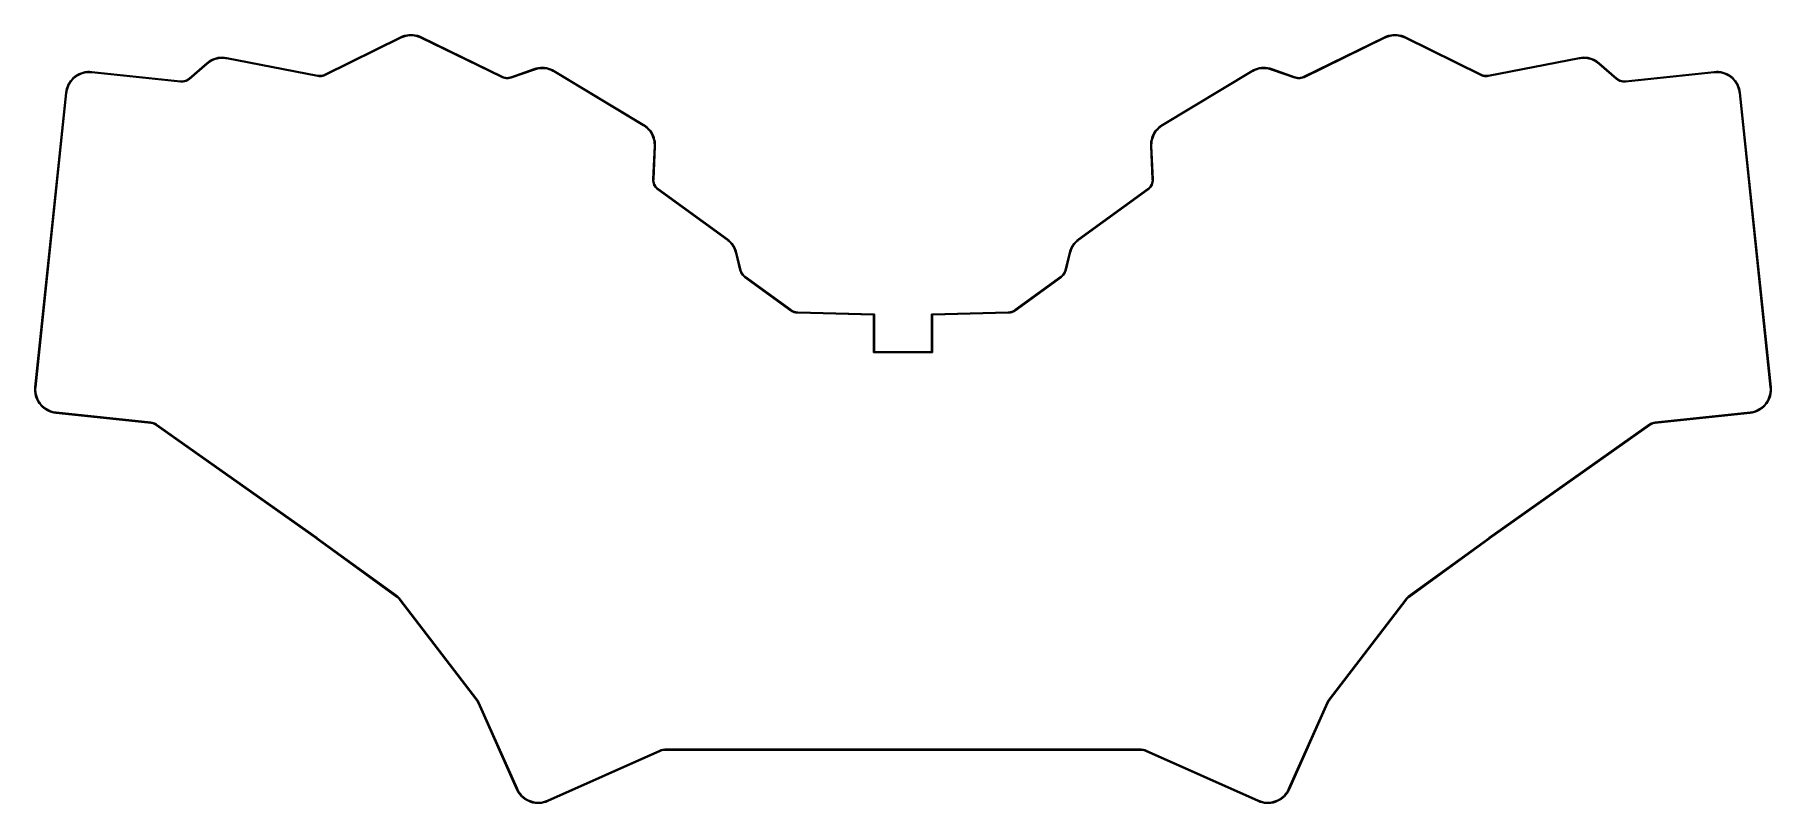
# Model space of a CAD drawing. Extents: x 87 to 386, y -217 to -84.
import ezdxf

# ---------------------------------------------------------------- set-up
doc = ezdxf.new("R2010")
doc.units = 0
doc.layers.add('BLACK', color=7, linetype='CONTINUOUS')

msp = doc.modelspace()

# ---------------------------------------------------------------- linework, layer by layer
at = {"layer": 'BLACK', "linetype": 'CONTINUOUS'}
for p, q in [((137.167132, -91.064679), (150.221961, -84.636018)), ((150.283606, -84.771257), (137.228774, -91.199921)), ((150.221961, -84.636018), (150.22197, -84.636014)), ((150.22197, -84.636014), (150.562121, -84.487395)), ((150.288214, -84.770593), (150.283606, -84.771257)), ((150.288215, -84.770594), (150.288214, -84.770593)), ((150.448773, -84.691553), (150.288215, -84.770594)), ((150.78294, -84.56334), (150.448773, -84.691553)), ((150.562121, -84.487395), (150.914397, -84.370344)), ((151.127388, -84.466069), (150.78294, -84.56334)), ((150.914397, -84.370344), (151.275863, -84.285837)), ((151.479258, -84.400548), (151.127388, -84.466069)), ((151.275863, -84.285837), (151.643519, -84.234577)), ((151.835632, -84.367321), (151.479258, -84.400548)), ((151.643519, -84.234577), (152.014315, -84.216987)), ((152.19355, -84.366664), (151.835632, -84.367321)), ((152.014315, -84.216987), (152.385173, -84.233214)), ((152.550043, -84.398581), (152.19355, -84.366664)), ((152.385173, -84.233214), (152.753016, -84.283124)), ((152.902152, -84.462809), (152.550043, -84.398581)), ((152.753016, -84.283124), (153.11479, -84.366302)), ((153.246955, -84.558814), (152.902152, -84.462809)), ((153.11479, -84.366302), (153.467493, -84.482058)), ((153.58159, -84.685799), (153.246955, -84.558814)), ((153.467493, -84.482058), (153.808198, -84.629432)), ((153.742438, -84.764249), (153.58159, -84.685799)), ((153.742448, -84.764229), (153.742438, -84.764249)), ((153.74245, -84.76423), (153.742448, -84.764229)), ((167.669554, -91.555327), (153.74245, -84.76423)), ((153.808198, -84.629432), (153.808208, -84.629411)), ((153.808208, -84.629411), (153.811557, -84.632646)), ((153.811557, -84.632646), (167.738665, -91.423745)), ((305.909673, -91.423105), (319.83554, -84.629392)), ((319.896681, -84.76486), (305.970865, -91.558549)), ((319.83554, -84.629392), (319.835563, -84.629383)), ((319.835563, -84.629383), (320.176251, -84.48203)), ((319.901296, -84.764212), (319.896681, -84.76486)), ((320.062147, -84.685767), (319.901296, -84.764212)), ((320.396786, -84.558792), (320.062147, -84.685767)), ((320.176251, -84.48203), (320.528957, -84.366284)), ((320.741592, -84.462796), (320.396786, -84.558792)), ((320.528957, -84.366284), (320.890733, -84.283114)), ((321.093703, -84.398575), (320.741592, -84.462796)), ((320.890733, -84.283114), (321.258576, -84.233211)), ((321.450198, -84.366664), (321.093703, -84.398575)), ((321.258576, -84.233211), (321.629434, -84.216989)), ((321.808117, -84.367325), (321.450198, -84.366664)), ((321.629434, -84.216989), (322.00023, -84.234582)), ((322.16449, -84.400555), (321.808117, -84.367325)), ((322.00023, -84.234582), (322.367887, -84.285845)), ((322.516362, -84.466077), (322.16449, -84.400555)), ((322.367887, -84.285845), (322.729352, -84.370352)), ((322.86081, -84.563347), (322.516362, -84.466077)), ((322.729352, -84.370352), (323.081628, -84.487402)), ((323.194978, -84.691559), (322.86081, -84.563347)), ((323.081628, -84.487402), (323.421791, -84.636024)), ((323.355525, -84.770592), (323.194978, -84.691559)), ((323.355537, -84.7706), (323.355525, -84.770592)), ((336.411646, -91.196681), (323.355537, -84.7706)), ((323.421791, -84.636024), (323.425128, -84.639271)), ((323.425128, -84.639271), (336.481232, -91.06535)), ((113.779441, -91.731211), (116.811165, -89.100274)), ((116.905165, -89.215404), (113.873438, -91.846346)), ((116.811165, -89.100274), (116.811179, -89.100264)), ((116.811179, -89.100264), (117.100778, -88.87126)), ((116.909439, -89.213597), (116.905165, -89.215404)), ((116.90944, -89.213598), (116.909439, -89.213597)), ((117.043891, -89.09695), (116.90944, -89.213598)), ((117.332849, -88.889014), (117.043891, -89.09695)), ((117.100778, -88.87126), (117.409932, -88.669399)), ((117.639443, -88.708087), (117.332849, -88.889014)), ((117.409932, -88.669399), (117.736088, -88.496351)), ((117.961156, -88.555654), (117.639443, -88.708087)), ((117.736088, -88.496351), (118.076569, -88.353535)), ((118.295345, -88.432966), (117.961156, -88.555654)), ((118.076569, -88.353535), (118.428579, -88.242123)), ((118.639267, -88.341031), (118.295345, -88.432966)), ((118.428579, -88.242123), (118.789229, -88.163032)), ((118.990099, -88.280605), (118.639267, -88.341031)), ((118.789229, -88.163032), (119.155557, -88.11691)), ((119.344961, -88.252181), (118.990099, -88.280605)), ((119.155557, -88.11691), (119.524556, -88.104135)), ((119.700939, -88.255995), (119.344961, -88.252181)), ((119.524556, -88.104135), (119.893197, -88.124813)), ((120.05511, -88.292015), (119.700939, -88.255995)), ((119.893197, -88.124813), (120.258453, -88.178773)), ((120.229821, -88.326015), (120.05511, -88.292015)), ((120.229831, -88.326018), (120.229821, -88.326015)), ((135.91225, -91.372914), (120.229831, -88.326018)), ((120.258453, -88.178773), (120.258453, -88.178774)), ((120.258453, -88.178774), (120.262527, -88.181032)), ((120.262527, -88.181032), (135.944943, -91.227928)), ((337.703393, -91.228487), (353.385299, -88.178774)), ((353.4093, -88.32545), (337.72742, -91.375159)), ((353.385299, -88.178774), (353.385317, -88.178772)), ((353.385317, -88.178772), (353.750554, -88.124806)), ((353.413925, -88.326018), (353.4093, -88.32545)), ((353.588646, -88.292013), (353.413925, -88.326018)), ((353.942815, -88.255986), (353.588646, -88.292013)), ((353.750554, -88.124806), (354.119196, -88.104122)), ((354.298793, -88.252168), (353.942815, -88.255986)), ((354.119196, -88.104122), (354.488196, -88.116894)), ((354.653654, -88.280589), (354.298793, -88.252168)), ((354.488196, -88.116894), (354.854524, -88.163015)), ((355.004486, -88.341016), (354.653654, -88.280589)), ((354.854524, -88.163015), (355.215174, -88.242108)), ((355.348407, -88.432953), (355.004486, -88.341016)), ((355.215174, -88.242108), (355.567184, -88.353523)), ((355.682594, -88.555645), (355.348407, -88.432953)), ((355.567184, -88.353523), (355.907663, -88.496345)), ((356.004303, -88.708084), (355.682594, -88.555645)), ((355.907663, -88.496345), (356.233816, -88.669402)), ((356.310891, -88.889019), (356.004303, -88.708084)), ((356.233816, -88.669402), (356.542964, -88.871272)), ((356.599843, -89.096965), (356.310891, -88.889019)), ((356.542964, -88.871272), (356.832569, -89.100298)), ((356.73429, -89.213617), (356.599843, -89.096965)), ((356.734319, -89.213582), (356.73429, -89.213617)), ((356.734322, -89.213585), (356.734319, -89.213582)), ((359.767912, -91.84237), (356.734322, -89.213585)), ((356.832569, -89.100298), (356.832599, -89.100264)), ((356.832599, -89.100264), (356.834992, -89.104237)), ((356.834992, -89.104237), (359.868577, -91.733019)), ((92.794386, -93.117815), (92.950654, -92.775394)), ((92.950654, -92.775394), (93.137849, -92.448853)), ((93.166975, -92.682477), (93.001211, -93.005335)), ((93.137849, -92.448853), (93.354374, -92.140975)), ((93.36182, -92.37629), (93.166975, -92.682477)), ((93.354374, -92.140975), (93.598382, -91.854389)), ((93.584085, -92.089387), (93.36182, -92.37629)), ((93.831873, -91.824216), (93.584085, -92.089387)), ((93.598382, -91.854389), (93.867792, -91.591539)), ((94.103071, -91.583038), (93.831873, -91.824216)), ((93.867792, -91.591539), (94.160304, -91.354668)), ((94.395364, -91.367911), (94.103071, -91.583038)), ((94.160304, -91.354668), (94.473424, -91.145796)), ((94.706259, -91.180671), (94.395364, -91.367911)), ((94.473424, -91.145796), (94.80448, -90.966705)), ((95.033104, -91.022914), (94.706259, -91.180671)), ((94.80448, -90.966705), (95.150648, -90.818923)), ((95.373111, -90.895987), (95.033104, -91.022914)), ((95.150648, -90.818923), (95.508974, -90.703712)), ((95.723378, -90.800972), (95.373111, -90.895987)), ((95.508974, -90.703712), (95.876402, -90.622053)), ((96.080918, -90.73868), (95.723378, -90.800972)), ((95.876402, -90.622053), (96.249797, -90.574643)), ((96.44268, -90.709643), (96.080918, -90.73868)), ((96.249797, -90.574643), (96.625974, -90.561887)), ((96.805578, -90.714108), (96.44268, -90.709643)), ((96.625974, -90.561887), (97.001723, -90.583894)), ((96.986047, -90.733073), (96.805578, -90.714108)), ((112.292835, -92.34043), (96.986047, -90.733072)), ((96.986047, -90.733072), (96.986047, -90.733073)), ((97.001723, -90.583894), (97.005978, -90.585788)), ((97.005978, -90.585788), (112.312771, -92.193147)), ((112.297092, -92.342325), (112.292835, -92.34043)), ((112.297095, -92.342297), (112.297092, -92.342325)), ((112.539502, -92.353508), (112.297095, -92.342297)), ((112.312771, -92.193147), (112.312772, -92.193147)), ((112.312772, -92.193147), (112.312775, -92.193119)), ((112.312775, -92.193119), (112.424914, -92.204868)), ((112.424914, -92.204868), (112.650403, -92.202097)), ((112.78156, -92.336343), (112.539502, -92.353508)), ((112.650403, -92.202097), (112.874026, -92.17302)), ((113.019959, -92.291036), (112.78156, -92.336343)), ((112.874026, -92.17302), (113.092726, -92.118035)), ((113.251439, -92.218208), (113.019959, -92.291036)), ((113.092726, -92.118035), (113.303511, -92.037895)), ((113.472833, -92.118854), (113.251439, -92.218208)), ((113.303511, -92.037895), (113.503499, -91.933694)), ((113.681115, -91.994332), (113.472833, -92.118854)), ((113.503499, -91.933694), (113.689955, -91.806859)), ((113.873416, -91.846361), (113.681115, -91.994332)), ((113.689955, -91.806859), (113.775166, -91.73302)), ((113.775166, -91.73302), (113.779441, -91.731211)), ((113.873435, -91.846347), (113.873416, -91.846361)), ((113.873436, -91.846348), (113.873435, -91.846347)), ((113.873438, -91.846346), (113.873436, -91.846346)), ((113.873436, -91.846346), (113.873436, -91.846348)), ((135.916326, -91.375173), (135.91225, -91.372914)), ((135.916325, -91.37518), (135.916326, -91.375173)), ((136.138694, -91.406021), (135.916325, -91.37518)), ((135.944943, -91.227928), (135.945011, -91.227948)), ((135.945011, -91.227948), (136.04731, -91.247833)), ((136.04731, -91.247833), (136.255158, -91.26527)), ((136.363094, -91.412662), (136.138694, -91.406021)), ((136.255158, -91.26527), (136.463674, -91.260155)), ((136.586899, -91.395026), (136.363094, -91.412662)), ((136.463674, -91.260155), (136.670417, -91.232548)), ((136.807489, -91.35332), (136.586899, -91.395026)), ((136.670417, -91.232548), (136.872969, -91.182771)), ((137.022284, -91.28803), (136.807489, -91.35332)), ((136.872969, -91.182771), (137.068959, -91.111406)), ((137.22876, -91.199926), (137.022284, -91.28803)), ((137.068959, -91.111406), (137.162524, -91.065343)), ((137.162524, -91.065344), (137.167132, -91.064679)), ((137.162524, -91.065343), (137.162524, -91.065344)), ((137.228774, -91.199921), (137.22876, -91.199926)), ((167.672902, -91.558561), (167.669554, -91.555327)), ((167.672904, -91.558557), (167.672902, -91.558561)), ((167.888676, -91.649137), (167.672904, -91.558557)), ((167.738665, -91.423745), (167.738671, -91.423748)), ((167.738671, -91.423748), (167.738672, -91.423749)), ((167.738672, -91.423749), (167.738674, -91.423744)), ((167.738674, -91.423744), (167.852733, -91.479334)), ((167.852733, -91.479334), (168.093444, -91.559695)), ((168.113277, -91.714841), (167.888676, -91.649137)), ((168.093444, -91.559695), (168.342621, -91.607756)), ((168.343849, -91.75483), (168.113277, -91.714841)), ((168.342621, -91.607756), (168.595951, -91.622685)), ((168.577457, -91.768597), (168.343849, -91.75483)), ((168.81113, -91.755966), (168.577457, -91.768597)), ((168.595951, -91.622685), (168.849049, -91.604224)), ((169.041893, -91.717098), (168.81113, -91.755966)), ((168.849049, -91.604224), (169.097532, -91.552692)), ((169.266631, -91.652538), (169.041893, -91.717098)), ((169.097532, -91.552692), (169.217331, -91.510883)), ((169.217331, -91.510884), (169.221993, -91.510781)), ((169.217331, -91.510883), (169.217331, -91.510884)), ((169.221993, -91.510781), (173.272367, -90.094389)), ((169.266807, -91.652496), (169.266631, -91.652538)), ((173.317148, -90.236115), (169.266807, -91.652496)), ((173.272367, -90.094389), (173.272651, -90.09432)), ((173.272651, -90.09432), (173.614532, -89.991471)), ((173.321837, -90.236013), (173.317148, -90.236115)), ((173.484456, -90.179246), (173.321837, -90.236013)), ((173.818372, -90.094566), (173.484456, -90.179246)), ((173.614532, -89.991471), (173.964397, -89.918908)), ((174.158422, -90.039463), (173.818372, -90.094566)), ((173.964397, -89.918908), (174.319273, -89.877273)), ((174.501991, -90.014361), (174.158422, -90.039463)), ((174.319273, -89.877273), (174.676433, -89.866885)), ((174.846439, -90.019453), (174.501991, -90.014361)), ((174.676433, -89.866885), (175.033129, -89.887826)), ((175.189117, -90.0547), (174.846439, -90.019453)), ((175.033129, -89.887826), (175.38662, -89.939933)), ((175.527389, -90.119831), (175.189117, -90.0547)), ((175.38662, -89.939933), (175.734187, -90.022807)), ((175.858655, -90.214345), (175.527389, -90.119831)), ((175.734187, -90.022807), (176.073158, -90.13581)), ((176.180369, -90.337515), (175.858655, -90.214345)), ((176.073158, -90.13581), (176.400926, -90.278072)), ((176.490055, -90.488394), (176.180369, -90.337515)), ((176.400926, -90.278072), (176.714972, -90.448502)), ((176.637714, -90.577075), (176.490055, -90.488394)), ((176.637718, -90.577069), (176.637714, -90.577075)), ((176.637719, -90.57707), (176.637718, -90.577069)), ((192.063675, -99.844237), (176.637719, -90.57707)), ((176.714972, -90.448502), (176.714976, -90.448495)), ((176.714976, -90.448495), (176.718032, -90.452011)), ((176.718032, -90.452011), (192.143985, -99.719176)), ((281.504315, -99.718141), (296.928768, -90.448493)), ((297.001469, -90.578125), (281.577031, -99.847765)), ((296.928768, -90.448493), (296.928935, -90.448413)), ((296.928935, -90.448413), (297.242824, -90.278065)), ((297.006037, -90.577071), (297.001469, -90.578125)), ((297.153696, -90.488389), (297.006037, -90.577072)), ((297.006037, -90.577072), (297.006037, -90.577071)), ((297.463384, -90.337505), (297.153696, -90.488389)), ((297.242824, -90.278065), (297.570594, -90.135798)), ((297.785098, -90.214331), (297.463384, -90.337505)), ((297.570594, -90.135798), (297.909566, -90.022791)), ((298.116366, -90.119813), (297.785098, -90.214331)), ((297.909566, -90.022791), (298.257135, -89.939913)), ((298.454641, -90.054678), (298.116366, -90.119813)), ((298.257135, -89.939913), (298.610627, -89.887802)), ((298.79732, -90.019428), (298.454641, -90.054678)), ((298.610627, -89.887802), (298.967326, -89.866858)), ((299.141771, -90.014332), (298.79732, -90.019428)), ((298.967326, -89.866858), (299.324489, -89.877242)), ((299.485344, -90.039431), (299.141771, -90.014332)), ((299.324489, -89.877242), (299.679368, -89.918874)), ((299.825397, -90.094531), (299.485344, -90.039431)), ((299.679368, -89.918874), (300.029237, -89.991435)), ((300.159315, -90.179209), (299.825397, -90.094531)), ((300.029237, -89.991435), (300.371403, -90.094366)), ((300.321523, -90.235829), (300.159315, -90.179209)), ((300.321923, -90.236015), (300.321523, -90.235829)), ((304.37326, -91.649679), (300.321923, -90.236015)), ((300.371403, -90.094366), (300.371389, -90.094406)), ((300.371389, -90.094406), (300.375084, -90.097216)), ((300.375084, -90.097216), (304.426428, -91.510883)), ((304.376953, -91.652489), (304.37326, -91.649679)), ((304.37696, -91.652467), (304.376953, -91.652489)), ((304.601874, -91.717084), (304.37696, -91.652467)), ((304.426428, -91.510883), (304.426437, -91.510887)), ((304.426437, -91.510887), (304.426445, -91.510865)), ((304.426445, -91.510865), (304.546241, -91.552676)), ((304.546241, -91.552676), (304.79472, -91.604214)), ((304.832634, -91.755957), (304.601874, -91.717084)), ((304.79472, -91.604214), (305.047813, -91.622681)), ((305.066305, -91.768593), (304.832634, -91.755957)), ((305.047813, -91.622681), (305.301141, -91.607756)), ((305.299911, -91.75483), (305.066305, -91.768593)), ((305.530481, -91.714844), (305.299911, -91.75483)), ((305.301141, -91.607756), (305.550316, -91.559698)), ((305.75508, -91.649142), (305.530481, -91.714844)), ((305.550316, -91.559698), (305.791023, -91.47934)), ((305.970851, -91.558563), (305.75508, -91.649142)), ((305.791023, -91.47934), (305.905081, -91.423751)), ((305.905081, -91.423751), (305.909673, -91.423105)), ((305.970865, -91.558549), (305.970851, -91.558563)), ((336.414984, -91.199928), (336.411646, -91.196681)), ((336.414987, -91.199923), (336.414984, -91.199928)), ((336.621468, -91.288032), (336.414987, -91.199923)), ((336.481232, -91.06535), (336.481235, -91.065345)), ((336.481235, -91.065345), (336.574797, -91.111408)), ((336.574797, -91.111408), (336.770781, -91.182773)), ((336.836258, -91.353321), (336.621468, -91.288032)), ((336.770781, -91.182773), (336.973328, -91.232549)), ((337.056845, -91.395026), (336.836258, -91.353321)), ((336.973328, -91.232549), (337.180066, -91.260154)), ((337.280646, -91.412659), (337.056845, -91.395026)), ((337.180066, -91.260154), (337.388577, -91.265265)), ((337.505042, -91.406013), (337.280646, -91.412659)), ((337.388577, -91.265265), (337.596419, -91.247823)), ((337.727407, -91.375166), (337.505042, -91.406013)), ((337.596419, -91.247823), (337.698789, -91.227921)), ((337.698789, -91.227921), (337.698789, -91.227922)), ((337.698789, -91.227922), (337.703393, -91.228487)), ((337.72742, -91.375159), (337.727407, -91.375166)), ((359.770307, -91.846345), (359.767912, -91.84237)), ((359.770304, -91.846348), (359.770307, -91.846345)), ((359.962626, -91.994333), (359.770304, -91.846348)), ((359.868577, -91.733019), (359.8686, -91.733043)), ((359.8686, -91.733043), (359.953784, -91.80686)), ((359.953784, -91.80686), (360.140242, -91.933695)), ((360.170908, -92.118854), (359.962626, -91.994333)), ((360.140242, -91.933695), (360.340231, -92.037897)), ((360.392303, -92.21821), (360.170908, -92.118854)), ((360.340231, -92.037897), (360.551017, -92.11804)), ((360.623782, -92.291041), (360.392303, -92.21821)), ((360.551017, -92.11804), (360.769718, -92.173028)), ((360.862181, -92.336352), (360.623782, -92.291041)), ((360.769718, -92.173028), (360.993342, -92.20211)), ((361.104239, -92.353524), (360.862181, -92.336352)), ((360.993342, -92.20211), (361.218833, -92.204888)), ((361.346494, -92.342327), (361.104239, -92.353524)), ((361.218833, -92.204888), (361.330973, -92.193141)), ((361.330973, -92.193141), (361.330973, -92.193142)), ((361.330973, -92.193142), (361.335546, -92.194114)), ((361.335546, -92.194114), (376.642042, -90.583896)), ((361.346655, -92.342326), (361.346494, -92.342327)), ((376.653166, -90.732106), (361.346655, -92.342326)), ((376.642042, -90.583896), (376.642044, -90.583895)), ((376.642044, -90.583895), (377.01779, -90.561891)), ((376.65772, -90.733074), (376.653166, -90.732106)), ((376.838187, -90.714111), (376.65772, -90.733075)), ((376.65772, -90.733075), (376.65772, -90.733074)), ((377.201081, -90.709648), (376.838187, -90.714111)), ((377.01779, -90.561891), (377.393962, -90.574649)), ((377.562839, -90.738687), (377.201081, -90.709648)), ((377.393962, -90.574649), (377.767353, -90.62206)), ((377.920375, -90.80098), (377.562839, -90.738687)), ((377.767353, -90.62206), (378.134777, -90.703721)), ((378.270637, -90.895997), (377.920375, -90.80098)), ((378.134777, -90.703721), (378.493099, -90.818934)), ((378.610639, -91.022925), (378.270637, -90.895997)), ((378.493099, -90.818934), (378.839262, -90.966717)), ((378.937479, -91.180683), (378.610639, -91.022925)), ((378.839262, -90.966717), (379.170313, -91.145809)), ((379.24837, -91.367924), (378.937479, -91.180683)), ((379.170313, -91.145809), (379.483428, -91.354682)), ((379.540658, -91.583051), (379.24837, -91.367924)), ((379.483428, -91.354682), (379.775935, -91.591554)), ((379.81185, -91.824229), (379.540658, -91.583051)), ((379.775935, -91.591554), (380.04534, -91.854404)), ((380.059633, -92.089401), (379.81185, -91.824229)), ((380.04534, -91.854404), (380.289342, -92.140989)), ((380.281892, -92.376303), (380.059633, -92.089401)), ((380.476732, -92.682488), (380.281892, -92.376303)), ((380.289342, -92.140989), (380.505862, -92.448866)), ((380.64249, -93.005345), (380.476732, -92.682488)), ((380.505862, -92.448866), (380.693051, -92.775407)), ((380.693051, -92.775407), (380.849314, -93.117826)), ((87.194038, -144.926961), (92.52308, -94.210612)), ((92.670359, -94.230582), (87.34132, -144.946905)), ((92.52308, -94.210612), (92.523125, -94.21039)), ((92.523125, -94.21039), (92.579689, -93.838498)), ((92.579689, -93.838498), (92.670378, -93.473193)), ((92.672269, -94.226293), (92.670359, -94.230582)), ((92.670378, -93.473193), (92.794386, -93.117815)), ((92.67227, -94.226293), (92.672269, -94.226293)), ((92.691241, -94.045825), (92.67227, -94.226293)), ((92.762325, -93.689929), (92.691241, -94.045825)), ((92.865943, -93.34211), (92.762325, -93.689929)), ((93.001211, -93.005335), (92.865943, -93.34211)), ((380.777753, -93.342118), (380.64249, -93.005345)), ((380.881365, -93.689935), (380.777753, -93.342118)), ((380.849314, -93.117826), (380.973315, -93.473202)), ((380.952444, -94.045828), (380.881365, -93.689935)), ((380.971412, -94.226294), (380.952444, -94.045828)), ((380.97149, -94.226286), (380.971412, -94.226294)), ((386.303411, -144.942349), (380.97149, -94.226286)), ((380.973315, -93.473202), (381.063999, -93.838504)), ((381.063999, -93.838504), (381.12059, -94.210614)), ((381.120668, -94.210606), (381.119699, -94.215163)), ((381.119699, -94.215163), (386.451621, -144.931228)), ((381.12059, -94.210614), (381.120668, -94.210606)), ((192.066732, -99.847753), (192.063675, -99.844237)), ((192.066732, -99.847754), (192.066732, -99.847753)), ((192.217697, -99.938446), (192.066732, -99.847754)), ((192.143985, -99.719176), (192.143997, -99.719185)), ((192.143997, -99.719185), (192.448381, -99.921162)), ((192.502161, -100.146154), (192.217697, -99.938446)), ((192.448381, -99.921162), (192.733466, -100.149601)), ((192.766879, -100.378505), (192.502161, -100.146154)), ((192.733466, -100.149601), (192.996945, -100.402655)), ((193.009722, -100.633632), (192.766879, -100.378505)), ((192.996945, -100.402655), (193.236701, -100.67829)), ((193.228739, -100.909483), (193.009722, -100.633632)), ((193.42217, -101.203842), (193.228739, -100.909483)), ((193.236701, -100.67829), (193.450806, -100.974291)), ((193.588459, -101.514342), (193.42217, -101.203842)), ((193.450806, -100.974291), (193.637539, -101.288279)), ((193.726269, -101.838489), (193.588459, -101.514342)), ((193.637539, -101.288279), (193.7954, -101.617729)), ((193.7954, -101.617729), (193.923119, -101.959995)), ((279.720682, -101.960005), (279.8484, -101.617744)), ((279.8484, -101.617744), (280.006259, -101.288297)), ((280.055341, -101.514358), (279.917531, -101.838502)), ((280.006259, -101.288297), (280.192987, -100.974311)), ((280.221627, -101.20386), (280.055341, -101.514358)), ((280.192987, -100.974311), (280.407086, -100.67831)), ((280.415052, -100.909501), (280.221627, -101.20386)), ((280.407086, -100.67831), (280.646833, -100.402673)), ((280.634062, -100.633649), (280.415052, -100.909501)), ((280.876898, -100.378519), (280.634062, -100.633649)), ((280.646833, -100.402673), (280.910303, -100.149615)), ((281.141606, -100.146162), (280.876898, -100.378519)), ((280.910303, -100.149615), (281.195378, -99.92117)), ((281.426061, -99.938446), (281.141606, -100.146162)), ((281.195378, -99.92117), (281.499766, -99.719174)), ((281.576857, -99.847847), (281.426061, -99.938446)), ((281.499766, -99.719174), (281.499776, -99.719189)), ((281.499776, -99.719189), (281.504315, -99.718141)), ((281.577031, -99.847765), (281.576857, -99.847847)), ((193.701381, -109.125192), (193.965931, -103.395029)), ((193.834494, -102.173675), (193.726269, -101.838489)), ((193.912264, -102.517207), (193.834494, -102.173675)), ((194.11417, -103.405436), (193.84958, -109.136492)), ((193.958952, -102.866324), (193.912264, -102.517207)), ((193.923119, -101.959995), (194.01967, -102.312323)), ((193.974184, -103.21822), (193.958952, -102.866324)), ((193.965931, -103.395029), (193.966028, -103.394362)), ((193.966028, -103.394362), (193.965967, -103.39414)), ((193.965967, -103.39414), (193.966004, -103.394142)), ((193.966004, -103.394142), (193.974184, -103.21822)), ((194.01967, -102.312323), (194.084277, -102.671884)), ((194.084277, -102.671884), (194.116421, -103.035785)), ((194.115805, -103.401102), (194.11417, -103.405436)), ((194.115843, -103.401103), (194.115805, -103.401102)), ((194.116421, -103.035785), (194.115843, -103.401103)), ((279.527366, -103.035781), (279.559517, -102.671884)), ((279.527935, -103.401095), (279.527366, -103.035781)), ((279.528016, -103.40131), (279.527935, -103.401095)), ((279.527981, -103.401991), (279.528016, -103.40131)), ((279.795412, -109.13201), (279.527981, -103.401991)), ((279.559517, -102.671884), (279.624128, -102.312329)), ((279.624128, -102.312329), (279.720682, -101.960005)), ((279.684839, -102.866325), (279.669599, -103.218217)), ((279.669599, -103.218217), (279.677774, -103.394138)), ((279.677773, -103.394139), (279.676546, -103.398608)), ((279.676546, -103.398608), (279.94402, -109.129532)), ((279.677774, -103.394138), (279.677773, -103.394139)), ((279.731533, -102.517212), (279.684839, -102.866325)), ((279.809306, -102.173684), (279.731533, -102.517212)), ((279.917531, -101.838502), (279.809306, -102.173684)), ((193.699742, -109.129542), (193.701381, -109.125192)), ((193.699779, -109.129543), (193.699742, -109.129542)), ((193.703738, -109.385831), (193.699779, -109.129543)), ((193.739262, -109.639676), (193.703738, -109.385831)), ((193.80581, -109.887205), (193.739262, -109.639676)), ((193.902366, -110.124642), (193.80581, -109.887205)), ((193.849618, -109.136494), (193.844122, -109.255489)), ((193.844122, -109.255489), (193.862506, -109.493021)), ((193.84958, -109.136492), (193.849618, -109.136494)), ((193.862506, -109.493021), (193.910034, -109.726475)), ((194.027457, -110.348364), (193.902366, -110.124642)), ((193.910034, -109.726475), (193.98598, -109.952288)), ((193.98598, -109.952288), (194.089185, -110.167017)), ((194.179175, -110.554957), (194.027457, -110.348364)), ((194.089185, -110.167017), (194.218075, -110.367384)), ((194.355205, -110.741271), (194.179175, -110.554957)), ((194.218075, -110.367384), (194.370684, -110.550332)), ((194.552675, -110.904308), (194.355205, -110.741271)), ((194.370684, -110.550332), (194.544683, -110.713071)), ((194.544683, -110.713071), (194.641036, -110.783114)), ((279.002878, -110.783035), (279.0991, -110.713098)), ((279.28858, -110.741306), (279.090906, -110.90449)), ((279.0991, -110.713098), (279.273113, -110.550364)), ((279.273113, -110.550364), (279.425733, -110.367416)), ((279.464624, -110.554994), (279.28858, -110.741306)), ((279.425733, -110.367416), (279.554631, -110.167046)), ((279.616354, -110.348398), (279.464624, -110.554994)), ((279.554631, -110.167046), (279.657841, -109.952312)), ((279.741453, -110.12467), (279.616354, -110.348398)), ((279.657841, -109.952312), (279.733787, -109.726492)), ((279.733787, -109.726492), (279.781309, -109.49303)), ((279.838012, -109.887225), (279.741453, -110.12467)), ((279.781309, -109.49303), (279.799684, -109.25549)), ((279.799684, -109.25549), (279.794182, -109.136493)), ((279.794182, -109.136493), (279.794183, -109.136493)), ((279.794183, -109.136493), (279.795412, -109.13201)), ((279.904558, -109.639686), (279.838012, -109.887225)), ((279.940075, -109.385831), (279.904558, -109.639686)), ((279.944021, -109.129533), (279.940075, -109.385831)), ((279.94402, -109.129532), (279.944021, -109.129533)), ((194.552858, -110.90447), (194.552675, -110.904308)), ((206.495608, -119.57961), (194.552858, -110.90447)), ((194.641036, -110.783114), (194.641035, -110.783114)), ((194.641035, -110.783114), (194.643788, -110.786903)), ((194.643788, -110.786903), (206.586514, -119.462026)), ((267.061681, -119.460565), (279.002729, -110.783123)), ((279.086465, -110.905915), (267.145416, -119.583359)), ((279.002729, -110.783123), (279.002729, -110.783122)), ((279.002729, -110.783122), (279.00273, -110.783122)), ((279.00273, -110.783122), (279.002878, -110.783035)), ((279.090896, -110.904476), (279.086465, -110.905915)), ((279.090906, -110.90449), (279.090896, -110.904476)), ((206.498346, -119.583378), (206.495608, -119.57961)), ((206.498345, -119.583379), (206.498346, -119.583378)), ((206.638272, -119.684997), (206.498345, -119.583379)), ((206.586514, -119.462026), (206.586524, -119.462035)), ((206.586524, -119.462035), (206.86717, -119.685457)), ((206.899117, -119.912115), (206.638272, -119.684997)), ((206.86717, -119.685457), (207.127088, -119.932704)), ((266.516642, -119.932663), (266.776579, -119.685424)), ((267.005479, -119.684977), (266.744616, -119.912083)), ((266.776579, -119.685424), (267.057256, -119.462009)), ((267.145416, -119.583368), (267.005479, -119.684977)), ((267.057252, -119.462004), (267.061681, -119.460565)), ((267.057256, -119.462009), (267.057252, -119.462004)), ((267.145416, -119.583359), (267.145412, -119.58336)), ((267.145412, -119.58336), (267.145412, -119.583362)), ((267.145412, -119.583362), (267.145416, -119.583368)), ((207.138977, -120.161294), (206.899117, -119.912115)), ((207.127088, -119.932704), (207.364254, -120.201853)), ((207.355993, -120.430602), (207.138977, -120.161294)), ((207.548482, -120.717953), (207.355993, -120.430602)), ((207.364254, -120.201853), (207.576829, -120.490817)), ((207.714954, -121.02112), (207.548482, -120.717953)), ((207.576829, -120.490817), (207.763167, -120.797357)), ((207.854117, -121.337753), (207.714954, -121.02112)), ((207.763167, -120.797357), (207.921824, -121.119097)), ((207.964894, -121.665398), (207.854117, -121.337753)), ((207.921824, -121.119097), (208.051568, -121.453544)), ((208.005624, -121.833466), (207.964894, -121.665398)), ((208.005654, -121.833459), (208.005624, -121.833466)), ((208.005654, -121.83346), (208.005654, -121.833459)), ((208.723685, -124.787332), (208.005654, -121.83346)), ((208.051568, -121.453544), (208.151396, -121.798106)), ((208.151426, -121.798099), (208.151073, -121.802719)), ((208.151073, -121.802719), (208.869106, -124.756598)), ((208.151396, -121.798106), (208.151426, -121.798099)), ((264.777094, -124.752637), (265.49233, -121.798105)), ((265.635673, -121.837402), (264.920431, -124.791963)), ((265.49233, -121.798104), (265.492331, -121.798099)), ((265.49233, -121.798105), (265.49233, -121.798104)), ((265.492331, -121.798099), (265.492335, -121.798086)), ((265.492335, -121.798086), (265.592143, -121.45353)), ((265.592143, -121.45353), (265.72188, -121.119072)), ((265.638104, -121.833456), (265.635673, -121.837402)), ((265.638105, -121.833456), (265.638104, -121.833456)), ((265.678826, -121.665383), (265.638105, -121.833456)), ((265.789591, -121.337729), (265.678826, -121.665383)), ((265.72188, -121.119072), (265.880534, -120.797322)), ((265.928749, -121.021087), (265.789591, -121.337729)), ((265.880534, -120.797322), (266.066877, -120.490775)), ((266.095221, -120.717915), (265.928749, -121.021087)), ((266.066877, -120.490775), (266.279462, -120.201809)), ((266.287716, -120.430561), (266.095221, -120.717915)), ((266.279462, -120.201809), (266.516642, -119.932663)), ((266.504742, -120.161255), (266.287716, -120.430561)), ((266.744616, -119.912083), (266.504742, -120.161255)), ((208.723308, -124.791957), (208.723332, -124.791951)), ((208.794476, -125.024832), (208.723308, -124.791957)), ((208.723332, -124.791951), (208.723685, -124.787332)), ((208.892444, -125.247762), (208.794476, -125.024832)), ((208.869106, -124.756598), (208.869107, -124.756605)), ((208.869107, -124.756605), (208.869108, -124.756607)), ((208.869108, -124.756607), (208.869107, -124.756607)), ((208.869107, -124.756607), (208.86914, -124.756841)), ((208.86914, -124.756841), (208.895684, -124.86659)), ((209.015863, -125.457675), (208.892444, -125.247762)), ((208.895684, -124.86659), (208.974411, -125.078749)), ((208.974411, -125.078749), (209.077458, -125.280222)), ((209.16303, -125.651678), (209.015863, -125.457675)), ((209.077458, -125.280222), (209.203405, -125.468229)), ((209.331919, -125.827098), (209.16303, -125.651678)), ((209.203405, -125.468229), (209.350518, -125.640182)), ((209.350518, -125.640182), (209.516768, -125.793709)), ((264.126891, -125.793604), (264.293105, -125.640064)), ((264.293105, -125.640064), (264.440192, -125.468112)), ((264.480679, -125.65163), (264.31182, -125.82706)), ((264.440192, -125.468112), (264.566126, -125.280117)), ((264.62783, -125.457629), (264.480679, -125.65163)), ((264.566126, -125.280117), (264.669175, -125.078665)), ((264.751245, -125.247729), (264.62783, -125.457629)), ((264.669175, -125.078665), (264.74792, -124.866531)), ((264.74792, -124.866531), (264.774654, -124.756596)), ((264.849226, -125.024818), (264.751245, -125.247729)), ((264.774654, -124.756596), (264.774655, -124.756596)), ((264.774655, -124.756596), (264.777094, -124.752637)), ((264.92039, -124.792079), (264.849226, -125.024818)), ((264.920431, -124.791963), (264.92039, -124.792079)), ((209.520172, -125.981493), (209.331919, -125.827098)), ((209.516768, -125.793709), (209.608352, -125.860152)), ((209.520193, -125.981511), (209.520172, -125.981493)), ((209.520202, -125.981517), (209.520193, -125.981511)), ((209.520202, -125.981518), (209.520202, -125.981517)), ((209.520203, -125.981518), (209.520202, -125.981518)), ((217.482252, -131.764502), (209.520203, -125.981518)), ((209.608352, -125.860152), (209.61109, -125.863919)), ((209.61109, -125.863919), (217.573139, -131.646903)), ((256.075061, -131.645453), (264.035402, -125.860153)), ((264.119147, -125.982941), (256.158785, -131.768257)), ((264.035402, -125.860153), (264.035423, -125.86014)), ((264.035423, -125.86014), (264.126891, -125.793604)), ((264.123573, -125.981503), (264.119147, -125.982941)), ((264.123575, -125.981505), (264.123573, -125.981503)), ((264.31182, -125.82706), (264.123575, -125.981505)), ((217.573139, -131.646903), (217.573141, -131.646904)), ((217.573141, -131.646904), (217.57314, -131.646904)), ((217.57314, -131.646904), (217.57315, -131.646911)), ((217.57315, -131.646911), (217.573212, -131.646966)), ((217.573212, -131.646966), (217.671125, -131.718087)), ((255.972628, -131.718091), (256.070607, -131.646901)), ((256.070607, -131.646901), (256.070608, -131.646901)), ((256.070608, -131.646901), (256.075061, -131.645453)), ((217.484991, -131.76827), (217.482252, -131.764502)), ((217.484986, -131.768276), (217.484991, -131.76827)), ((217.667149, -131.886543), (217.484986, -131.768276)), ((217.860671, -131.985129), (217.667149, -131.886543)), ((217.671125, -131.718087), (217.883395, -131.834759)), ((218.063435, -132.062956), (217.860671, -131.985129)), ((217.883395, -131.834759), (218.10861, -131.923919)), ((218.27322, -132.119172), (218.063435, -132.062956)), ((218.10861, -131.923919), (218.34322, -131.984163)), ((218.487731, -132.153162), (218.27322, -132.119172)), ((218.34322, -131.984163), (218.583529, -132.01454)), ((218.701656, -132.164397), (218.487731, -132.153162)), ((218.583529, -132.01454), (218.704639, -132.014553)), ((218.702715, -132.164529), (218.701656, -132.164397)), ((231.74689, -132.496163), (218.702715, -132.164529)), ((218.704639, -132.014553), (218.709362, -132.016088)), ((218.709362, -132.016088), (231.823789, -132.349509)), ((231.748326, -138.939113), (231.74689, -132.496163)), ((231.823789, -132.349509), (231.835187, -132.350926)), ((231.835187, -132.350926), (231.836507, -132.350926)), ((231.836507, -132.350926), (231.837073, -132.35116)), ((231.837073, -132.35116), (231.83838, -132.351323)), ((231.83838, -132.351323), (231.850899, -132.356887)), ((231.850899, -132.356887), (231.863543, -132.362125)), ((231.863543, -132.362125), (231.864231, -132.362813)), ((231.864231, -132.362813), (231.865121, -132.363209)), ((231.865121, -132.363209), (231.87455, -132.373132)), ((231.87455, -132.373132), (231.884235, -132.382817)), ((231.884235, -132.382817), (231.884607, -132.383716)), ((231.884607, -132.383716), (231.885278, -132.384422)), ((231.885278, -132.384422), (231.89019, -132.397193)), ((231.89019, -132.397193), (231.895434, -132.409853)), ((231.895434, -132.409853), (231.895434, -132.410828)), ((231.895434, -132.410828), (231.895783, -132.411735)), ((231.895783, -132.411735), (231.895437, -132.425268)), ((231.895437, -132.425268), (231.896868, -138.850911)), ((241.746869, -132.424483), (241.747993, -132.41306)), ((241.748299, -138.849491), (241.746869, -132.424483)), ((241.74796, -132.411733), (241.748181, -132.411157)), ((241.747993, -132.41306), (241.74796, -132.411733)), ((241.748181, -132.411157), (241.74831, -132.409851)), ((241.74831, -132.409851), (241.753547, -132.397207)), ((241.753547, -132.397207), (241.758466, -132.38442)), ((241.758466, -132.38442), (241.759136, -132.383714)), ((241.759136, -132.383714), (241.759509, -132.382815)), ((241.759509, -132.382815), (241.769193, -132.37313)), ((241.769193, -132.37313), (241.778623, -132.363207)), ((241.778623, -132.363207), (241.779512, -132.362811)), ((241.779512, -132.362811), (241.780201, -132.362123)), ((241.780201, -132.362123), (241.792844, -132.356885)), ((241.792844, -132.356885), (241.805364, -132.351321)), ((241.805364, -132.351321), (241.806338, -132.351295)), ((241.806338, -132.351295), (241.807237, -132.350924)), ((241.807237, -132.350924), (241.820845, -132.350924)), ((241.820845, -132.350924), (254.937206, -132.014573)), ((254.935086, -132.163237), (241.895447, -132.497621)), ((241.895447, -132.497621), (241.896878, -138.924481)), ((254.939122, -132.164549), (254.935086, -132.163237)), ((254.937206, -132.014573), (254.938709, -132.014682)), ((254.938709, -132.014682), (254.93912, -132.014549)), ((254.93912, -132.014549), (254.93912, -132.014566)), ((254.93912, -132.014566), (255.060232, -132.014565)), ((255.15602, -132.153196), (254.939122, -132.164566)), ((254.939122, -132.164566), (254.939122, -132.164549)), ((255.060232, -132.014565), (255.300545, -131.984203)), ((255.370542, -132.119216), (255.15602, -132.153196)), ((255.300545, -131.984203), (255.535157, -131.92396)), ((255.580336, -132.062998), (255.370542, -132.119216)), ((255.535157, -131.92396), (255.760369, -131.834787)), ((255.783104, -131.985158), (255.580336, -132.062998)), ((255.760369, -131.834787), (255.972628, -131.718091)), ((255.976625, -131.886549), (255.783104, -131.985158)), ((256.158618, -131.768354), (255.976625, -131.886549)), ((256.158785, -131.768257), (256.158618, -131.768354)), ((231.748326, -138.939115), (231.748326, -138.939113)), ((231.759525, -138.966151), (231.748326, -138.939115)), ((231.780217, -138.986843), (231.759525, -138.966151)), ((231.807253, -138.998042), (231.780217, -138.986843)), ((231.821885, -138.999483), (231.807253, -138.998042)), ((241.83651, -138.99804), (231.821885, -138.999483)), ((231.896868, -138.850911), (241.748299, -138.849491)), ((241.863546, -138.986841), (241.83651, -138.99804)), ((241.884238, -138.966149), (241.863546, -138.986841)), ((241.895437, -138.939113), (241.884238, -138.966149)), ((241.896878, -138.924481), (241.895437, -138.939113)), ((87.170067, -145.306975), (87.192104, -144.931217)), ((87.182798, -145.683164), (87.170067, -145.306975)), ((87.230188, -146.056573), (87.182798, -145.683164)), ((87.192104, -144.931217), (87.192142, -144.931221)), ((87.192142, -144.931221), (87.194038, -144.926961)), ((87.311832, -146.424016), (87.230188, -146.056573)), ((87.427035, -146.782358), (87.311832, -146.424016)), ((87.322302, -145.127378), (87.317811, -145.490285)), ((87.317811, -145.490285), (87.346827, -145.852059)), ((87.34124, -144.947292), (87.322302, -145.127378)), ((87.341319, -144.946908), (87.34124, -144.947292)), ((87.34132, -144.946905), (87.341319, -144.946907)), ((87.341319, -144.946907), (87.34132, -144.946909)), ((87.34132, -144.946909), (87.341319, -144.946908)), ((87.346827, -145.852059), (87.409101, -146.209611)), ((87.409101, -146.209611), (87.504104, -146.559892)), ((87.504104, -146.559892), (87.631025, -146.899911)), ((386.012632, -146.899879), (386.139557, -146.559866)), ((386.139557, -146.559866), (386.234567, -146.209593)), ((386.33183, -146.423998), (386.216622, -146.78233)), ((386.234567, -146.209593), (386.296854, -145.852048)), ((386.296854, -145.852048), (386.325885, -145.490281)), ((386.302443, -144.946908), (386.303411, -144.942349)), ((386.321412, -145.127379), (386.302443, -144.946908)), ((386.325885, -145.490281), (386.321412, -145.127379)), ((386.413485, -146.056564), (386.33183, -146.423998)), ((386.460888, -145.683163), (386.413485, -146.056564)), ((386.451621, -144.931228), (386.473637, -145.306981)), ((386.473637, -145.306981), (386.460888, -145.683163)), ((87.574812, -147.12854), (87.427035, -146.782358)), ((87.753903, -147.459608), (87.574812, -147.12854)), ((87.631025, -146.899911), (87.788779, -147.226768)), ((87.96278, -147.772739), (87.753903, -147.459608)), ((87.788779, -147.226768), (87.976022, -147.537674)), ((88.19966, -148.065259), (87.96278, -147.772739)), ((87.976022, -147.537674), (88.191154, -147.829975)), ((88.191154, -147.829975), (88.432342, -148.101177)), ((88.462523, -148.334672), (88.19966, -148.065259)), ((88.432342, -148.101177), (88.697526, -148.348966)), ((88.749124, -148.57868), (88.462523, -148.334672)), ((88.697526, -148.348966), (88.984443, -148.571228)), ((89.057019, -148.7952), (88.749124, -148.57868)), ((88.984443, -148.571228), (89.290646, -148.766066)), ((89.383579, -148.982386), (89.057019, -148.7952)), ((89.290646, -148.766066), (89.613522, -148.931817)), ((89.726019, -149.138638), (89.383579, -148.982386)), ((89.613522, -148.931817), (89.950315, -149.067067)), ((90.081417, -149.262625), (89.726019, -149.138638)), ((89.950315, -149.067067), (90.298151, -149.170662)), ((90.446739, -149.353288), (90.081417, -149.262625)), ((90.298151, -149.170662), (90.654062, -149.241718)), ((90.818846, -149.40985), (90.446739, -149.353288)), ((90.654062, -149.241718), (90.834537, -149.260675)), ((90.818863, -149.409854), (90.818846, -149.40985)), ((90.818869, -149.409854), (90.818863, -149.409854)), ((90.81887, -149.409854), (90.818869, -149.409855)), ((90.818869, -149.409855), (90.818869, -149.409854)), ((107.157179, -151.125632), (90.81887, -149.409854)), ((90.834537, -149.260675), (90.838795, -149.26257)), ((90.838795, -149.26257), (107.177121, -150.97835)), ((366.471169, -150.979319), (382.809216, -149.260694)), ((382.820342, -149.408903), (366.482319, -151.127526)), ((382.809216, -149.260694), (382.809217, -149.260694)), ((382.809217, -149.260694), (382.809218, -149.260694)), ((382.809218, -149.260694), (382.809688, -149.26069)), ((382.809688, -149.26069), (382.989692, -149.24177)), ((382.824897, -149.409872), (382.820342, -149.408903)), ((382.824902, -149.409918), (382.824897, -149.409872)), ((383.197021, -149.353323), (382.824902, -149.409918)), ((382.989692, -149.24177), (383.345593, -149.170688)), ((383.56233, -149.262636), (383.197021, -149.353323)), ((383.345593, -149.170688), (383.693417, -149.067071)), ((383.917714, -149.138629), (383.56233, -149.262636)), ((383.693417, -149.067071), (384.030197, -148.931803)), ((384.260139, -148.98236), (383.917714, -149.138629)), ((384.030197, -148.931803), (384.35306, -148.766038)), ((384.586686, -148.795164), (384.260139, -148.98236)), ((384.35306, -148.766038), (384.65925, -148.571191)), ((384.894567, -148.578635), (384.586686, -148.795164)), ((384.65925, -148.571191), (384.946156, -148.348923)), ((385.181156, -148.334624), (384.894567, -148.578635)), ((384.946156, -148.348923), (385.21133, -148.101131)), ((385.444008, -148.06521), (385.181156, -148.334624)), ((385.21133, -148.101131), (385.45251, -147.829929)), ((385.680881, -147.772692), (385.444008, -148.06521)), ((385.45251, -147.829929), (385.667637, -147.53763)), ((385.667637, -147.53763), (385.854877, -147.226729)), ((385.889753, -147.459566), (385.680881, -147.772692)), ((385.854877, -147.226729), (386.012632, -146.899879)), ((386.068843, -147.128504), (385.889753, -147.459566)), ((386.216622, -146.78233), (386.068843, -147.128504)), ((107.161436, -151.127528), (107.157179, -151.125632)), ((107.259364, -151.137787), (107.161436, -151.127528)), ((107.177121, -150.97835), (107.177124, -150.97835)), ((107.177124, -150.97835), (107.177128, -150.97835)), ((107.177128, -150.97835), (107.177128, -150.978351)), ((107.177128, -150.978351), (107.386542, -151.011263)), ((107.452088, -151.178255), (107.259364, -151.137787)), ((107.386542, -151.011263), (107.591508, -151.065363)), ((107.639679, -151.23817), (107.452088, -151.178255)), ((107.591508, -151.065363), (107.789886, -151.140086)), ((107.82018, -151.316905), (107.639679, -151.23817)), ((107.789886, -151.140086), (107.979609, -151.234654)), ((107.99171, -151.413641), (107.82018, -151.316905)), ((107.979609, -151.234654), (108.158696, -151.34808)), ((108.072062, -151.470532), (107.99171, -151.413641)), ((108.072064, -151.470534), (108.072062, -151.470532)), ((135.744479, -171.047916), (108.072064, -151.470534)), ((108.158696, -151.34808), (108.161482, -151.351815)), ((108.161482, -151.351815), (135.833904, -170.929203)), ((337.8143, -170.927813), (365.485032, -151.348088)), ((365.567212, -151.471927), (337.896464, -171.051665)), ((365.485032, -151.348088), (365.48504, -151.348083)), ((365.48504, -151.348083), (365.485042, -151.348081)), ((365.485042, -151.348082), (365.664135, -151.234664)), ((365.485042, -151.348081), (365.485042, -151.348082)), ((365.57166, -151.470545), (365.567212, -151.471927)), ((365.652069, -151.41372), (365.57166, -151.470545)), ((365.823598, -151.316991), (365.652069, -151.41372)), ((365.664135, -151.234664), (365.853859, -151.1401)), ((366.004096, -151.238257), (365.823598, -151.316991)), ((365.853859, -151.1401), (366.052236, -151.065373)), ((366.191682, -151.178338), (366.004096, -151.238257)), ((366.052236, -151.065373), (366.257199, -151.011263)), ((366.3844, -151.137858), (366.191682, -151.178338)), ((366.257199, -151.011263), (366.466611, -150.978335)), ((366.482135, -151.127529), (366.3844, -151.137858)), ((366.466611, -150.978335), (366.466612, -150.978351)), ((366.466612, -150.978351), (366.471169, -150.979319)), ((366.482305, -151.127528), (366.482135, -151.127529)), ((366.482317, -151.127526), (366.482305, -151.127528)), ((366.482318, -151.127527), (366.482317, -151.127526)), ((366.482319, -151.127526), (366.482318, -151.127527)), ((135.747264, -171.05165), (135.744479, -171.047916)), ((135.747263, -171.051651), (135.747264, -171.05165)), ((135.750554, -171.053979), (135.747263, -171.051651)), ((135.757114, -171.058663), (135.750554, -171.053979)), ((135.763656, -171.063374), (135.757114, -171.058663)), ((135.766917, -171.065742), (135.763656, -171.063374)), ((135.766918, -171.065742), (135.766917, -171.065742)), ((149.590039, -181.107042), (135.766918, -171.065742)), ((135.833904, -170.929203), (135.833907, -170.929205)), ((135.833907, -170.929205), (135.833908, -170.929206)), ((135.833908, -170.929206), (135.840987, -170.934237)), ((135.840987, -170.934237), (135.848044, -170.939297)), ((135.848044, -170.939297), (135.85508, -170.944387)), ((135.85508, -170.944387), (135.855081, -170.944386)), ((135.855081, -170.944386), (135.85782, -170.948155)), ((135.85782, -170.948155), (149.680975, -180.98948)), ((323.967214, -180.988046), (337.788656, -170.944393)), ((337.872414, -171.067169), (324.050957, -181.110835)), ((337.788656, -170.944393), (337.788657, -170.944392)), ((337.788657, -170.944392), (337.795683, -170.939308)), ((337.795683, -170.939308), (337.802759, -170.934235)), ((337.802759, -170.934235), (337.809857, -170.929194)), ((337.809857, -170.929194), (337.8143, -170.927813)), ((337.87685, -171.065726), (337.872414, -171.067169)), ((337.880098, -171.063364), (337.87685, -171.065727)), ((337.87685, -171.065727), (337.87685, -171.065726)), ((337.886615, -171.05867), (337.880098, -171.063364)), ((337.893154, -171.054004), (337.886615, -171.05867)), ((337.896433, -171.051687), (337.893154, -171.054004)), ((337.896437, -171.05168), (337.896433, -171.051686)), ((337.896433, -171.051686), (337.896433, -171.051687)), ((337.896464, -171.051665), (337.896437, -171.05168)), ((149.592797, -181.110838), (149.590039, -181.107042)), ((149.592797, -181.110839), (149.592797, -181.110838)), ((149.667837, -181.165342), (149.592797, -181.110839)), ((149.806724, -181.288292), (149.667837, -181.165342)), ((149.680975, -180.98948), (149.681136, -180.989623)), ((149.681136, -180.989623), (149.836693, -181.114519)), ((149.933157, -181.424016), (149.806724, -181.288292)), ((149.836693, -181.114519), (149.979681, -181.253926)), ((149.98951, -181.497605), (149.933157, -181.424016)), ((149.979681, -181.253926), (150.108616, -181.406425)), ((149.989536, -181.497646), (149.98951, -181.497605)), ((163.364928, -198.957628), (149.989536, -181.497646)), ((150.108616, -181.406425), (150.108612, -181.406427)), ((150.108612, -181.406427), (150.110163, -181.410819)), ((150.110163, -181.410819), (163.48556, -198.870807)), ((310.162037, -198.868159), (323.535138, -181.406434)), ((323.650379, -181.500292), (310.277284, -198.962009)), ((323.535138, -181.406434), (323.535142, -181.406429)), ((323.535142, -181.406429), (323.535143, -181.406428)), ((323.535143, -181.406428), (323.535144, -181.406428)), ((323.535144, -181.406428), (323.535147, -181.406425)), ((323.535147, -181.406423), (323.664077, -181.253926)), ((323.535147, -181.406425), (323.535147, -181.406423)), ((323.654215, -181.497652), (323.650379, -181.500292)), ((323.654216, -181.497653), (323.654215, -181.497652)), ((323.710604, -181.424017), (323.654216, -181.497653)), ((323.664077, -181.253926), (323.807065, -181.114516)), ((323.837036, -181.28829), (323.710604, -181.424017)), ((323.807065, -181.114516), (323.962784, -180.989487)), ((323.975922, -181.165336), (323.837036, -181.28829)), ((323.962784, -180.989487), (323.967214, -180.988046)), ((324.050954, -181.110836), (323.975922, -181.165336)), ((324.050957, -181.110835), (324.050954, -181.110836)), ((163.366481, -198.962023), (163.364928, -198.957628)), ((163.412312, -199.021835), (163.366481, -198.962023)), ((163.49432, -199.14827), (163.412312, -199.021835)), ((163.48556, -198.870807), (163.485568, -198.87082)), ((163.485568, -198.87082), (163.579154, -199.003431)), ((163.566186, -199.280733), (163.49432, -199.14827)), ((163.59682, -199.349577), (163.566186, -199.280733)), ((163.579154, -199.003431), (163.662091, -199.142975)), ((163.596823, -199.349575), (163.59682, -199.349577)), ((163.596824, -199.349576), (163.596823, -199.349575)), ((163.596826, -199.349581), (163.596824, -199.349576)), ((170.223084, -214.228875), (163.596826, -199.349581)), ((163.662091, -199.142975), (163.733858, -199.288578)), ((163.733858, -199.288578), (163.733861, -199.288577)), ((163.733861, -199.288577), (163.734347, -199.293209)), ((163.734347, -199.293209), (170.360603, -214.172496)), ((303.286259, -214.169046), (309.909895, -199.288575)), ((310.043807, -199.353052), (303.420175, -214.233517)), ((309.909895, -199.288575), (309.909896, -199.288572)), ((309.909896, -199.288572), (309.909897, -199.288569)), ((309.909897, -199.288569), (309.909898, -199.28857)), ((309.909898, -199.28857), (309.981679, -199.142977)), ((309.981679, -199.142977), (310.064613, -199.003437)), ((310.046925, -199.349591), (310.043807, -199.353052)), ((310.07757, -199.280745), (310.046925, -199.349591)), ((310.064613, -199.003437), (310.158194, -198.870801)), ((310.149449, -199.148274), (310.07757, -199.280745)), ((310.231457, -199.021822), (310.149449, -199.148274)), ((310.158194, -198.870801), (310.158198, -198.870803)), ((310.158198, -198.870803), (310.162037, -198.868159)), ((310.277251, -198.962043), (310.231457, -199.021822)), ((310.277284, -198.962009), (310.277251, -198.962043)), ((175.547362, -216.161221), (194.932391, -207.528892)), ((194.988801, -207.666396), (175.603726, -216.298746)), ((194.932391, -207.528892), (194.932408, -207.528878)), ((194.932408, -207.528878), (194.932409, -207.528879)), ((194.932409, -207.528879), (195.135179, -207.45105)), ((194.993414, -207.665912), (194.988801, -207.666396)), ((195.085579, -207.624882), (194.993414, -207.665913)), ((194.993414, -207.665913), (194.993414, -207.665912)), ((195.277476, -207.562536), (195.085579, -207.624882)), ((195.135179, -207.45105), (195.344973, -207.39484)), ((195.474839, -207.520589), (195.277476, -207.562536)), ((195.344973, -207.39484), (195.559493, -207.360866)), ((195.675505, -207.499499), (195.474839, -207.520589)), ((195.559493, -207.360866), (195.77639, -207.349499)), ((195.77639, -207.499499), (195.675505, -207.499499)), ((195.77639, -207.349499), (195.77639, -207.34948)), ((195.77639, -207.34948), (195.780823, -207.35092)), ((277.862925, -207.498035), (195.77639, -207.49948)), ((195.77639, -207.49948), (195.77639, -207.499499)), ((195.780823, -207.35092), (277.867364, -207.349476)), ((277.867358, -207.499476), (277.862925, -207.498035)), ((277.968244, -207.499482), (277.867358, -207.499476)), ((277.867364, -207.349476), (277.867368, -207.349476)), ((277.867368, -207.349476), (277.86737, -207.349476)), ((277.86737, -207.349476), (278.084262, -207.360856)), ((278.16891, -207.520581), (277.968244, -207.499482)), ((278.084262, -207.360856), (278.298777, -207.394835)), ((278.366273, -207.56253), (278.16891, -207.520581)), ((278.298777, -207.394835), (278.508568, -207.451043)), ((278.558173, -207.624872), (278.366273, -207.56253)), ((278.508568, -207.451043), (278.711338, -207.528862)), ((278.650315, -207.665889), (278.558173, -207.624872)), ((278.650333, -207.665899), (278.650315, -207.665889)), ((278.650339, -207.665901), (278.650333, -207.665899)), ((278.650339, -207.665902), (278.650339, -207.665901)), ((298.036561, -216.295642), (278.650339, -207.665902)), ((278.711338, -207.528862), (278.711337, -207.528864)), ((278.711337, -207.528864), (278.7148, -207.531982)), ((278.7148, -207.531982), (298.101034, -216.161728)), ((170.223572, -214.233508), (170.223084, -214.228875)), ((170.223544, -214.233521), (170.223572, -214.233508)), ((170.392365, -214.569932), (170.223544, -214.233521)), ((170.360603, -214.172496), (170.360701, -214.172791)), ((170.360701, -214.172791), (170.434386, -214.338279)), ((170.591504, -214.889331), (170.392365, -214.569932)), ((170.434386, -214.338279), (170.611973, -214.654789)), ((170.819263, -215.188994), (170.591504, -214.889331)), ((170.611973, -214.654789), (170.818005, -214.953565)), ((170.818005, -214.953565), (171.050725, -215.232056)), ((171.0737, -215.466365), (170.819263, -215.188994)), ((171.050725, -215.232056), (171.308147, -215.487887)), ((171.352643, -215.719077), (171.0737, -215.466365)), ((171.308147, -215.487887), (171.588076, -215.718876)), ((302.055666, -215.718873), (302.335591, -215.487885)), ((302.570037, -215.466362), (302.291098, -215.719074)), ((302.335591, -215.487885), (302.59301, -215.232054)), ((302.82447, -215.188992), (302.570037, -215.466362)), ((302.59301, -215.232054), (302.825725, -214.953563)), ((303.052225, -214.889328), (302.82447, -215.188992)), ((302.825725, -214.953563), (303.031752, -214.654788)), ((303.031752, -214.654788), (303.209333, -214.338278)), ((303.251359, -214.569929), (303.052225, -214.889328)), ((303.209333, -214.338278), (303.283143, -214.172505)), ((303.42017, -214.233524), (303.251359, -214.569929)), ((303.283143, -214.172505), (303.283144, -214.172506)), ((303.283144, -214.172506), (303.286259, -214.169046)), ((303.420175, -214.233517), (303.42017, -214.233524)), ((171.653713, -215.944974), (171.352643, -215.719077)), ((171.588076, -215.718876), (171.888123, -215.923052)), ((171.97434, -216.14213), (171.653713, -215.944974)), ((171.888123, -215.923052), (172.205728, -216.098672)), ((172.311791, -216.308861), (171.97434, -216.14213)), ((172.205728, -216.098672), (172.538182, -216.24424)), ((172.663186, -216.443747), (172.311791, -216.308861)), ((172.538182, -216.24424), (172.882649, -216.358513)), ((173.025528, -216.545635), (172.663186, -216.443747)), ((172.882649, -216.358513), (173.236191, -216.440517)), ((173.395724, -216.613657), (173.025528, -216.545635)), ((173.236191, -216.440517), (173.59579, -216.48955)), ((173.770618, -216.647233), (173.395724, -216.613657)), ((173.59579, -216.48955), (173.958379, -216.505196)), ((174.14701, -216.646076), (173.770618, -216.647233)), ((173.958379, -216.505196), (174.320865, -216.487321)), ((174.52169, -216.610196), (174.14701, -216.646076)), ((174.320865, -216.487321), (174.680156, -216.436078)), ((174.891461, -216.539899), (174.52169, -216.610196)), ((174.680156, -216.436078), (175.033187, -216.351902)), ((175.253169, -216.435785), (174.891461, -216.539899)), ((175.033187, -216.351902), (175.376944, -216.235514)), ((175.603677, -216.298761), (175.253169, -216.435785)), ((175.376944, -216.235514), (175.542721, -216.161709)), ((175.542721, -216.161709), (175.547362, -216.161221)), ((175.603726, -216.298746), (175.603677, -216.298761)), ((298.040024, -216.29876), (298.036561, -216.295642)), ((298.040049, -216.298704), (298.040024, -216.29876)), ((298.390603, -216.435752), (298.040049, -216.298704)), ((298.101034, -216.161728), (298.101059, -216.161672)), ((298.101059, -216.161672), (298.266833, -216.235479)), ((298.266833, -216.235479), (298.610586, -216.351873)), ((298.752307, -216.539871), (298.390603, -216.435752)), ((298.610586, -216.351873), (298.963612, -216.436053)), ((299.122074, -216.610173), (298.752307, -216.539871)), ((298.963612, -216.436053), (299.322899, -216.4873)), ((299.496751, -216.646057), (299.122074, -216.610173)), ((299.322899, -216.4873), (299.685382, -216.505179)), ((299.873141, -216.647218), (299.496751, -216.646057)), ((299.685382, -216.505179), (300.047969, -216.489537)), ((300.248032, -216.613645), (299.873141, -216.647218)), ((300.047969, -216.489537), (300.407565, -216.440506)), ((300.618226, -216.545626), (300.248032, -216.613645)), ((300.407565, -216.440506), (300.761104, -216.358505)), ((300.980565, -216.44374), (300.618226, -216.545626)), ((300.761104, -216.358505), (301.105568, -216.244234)), ((301.331958, -216.308856), (300.980565, -216.44374)), ((301.105568, -216.244234), (301.43802, -216.098668)), ((301.669406, -216.142126), (301.331958, -216.308856)), ((301.43802, -216.098668), (301.755622, -215.923048)), ((301.990032, -215.944971), (301.669406, -216.142126)), ((301.755622, -215.923048), (302.055666, -215.718873)), ((302.291098, -215.719074), (301.990032, -215.944971))]:
    msp.add_line(p, q, dxfattribs=at)

doc.saveas('drawing.dxf')
